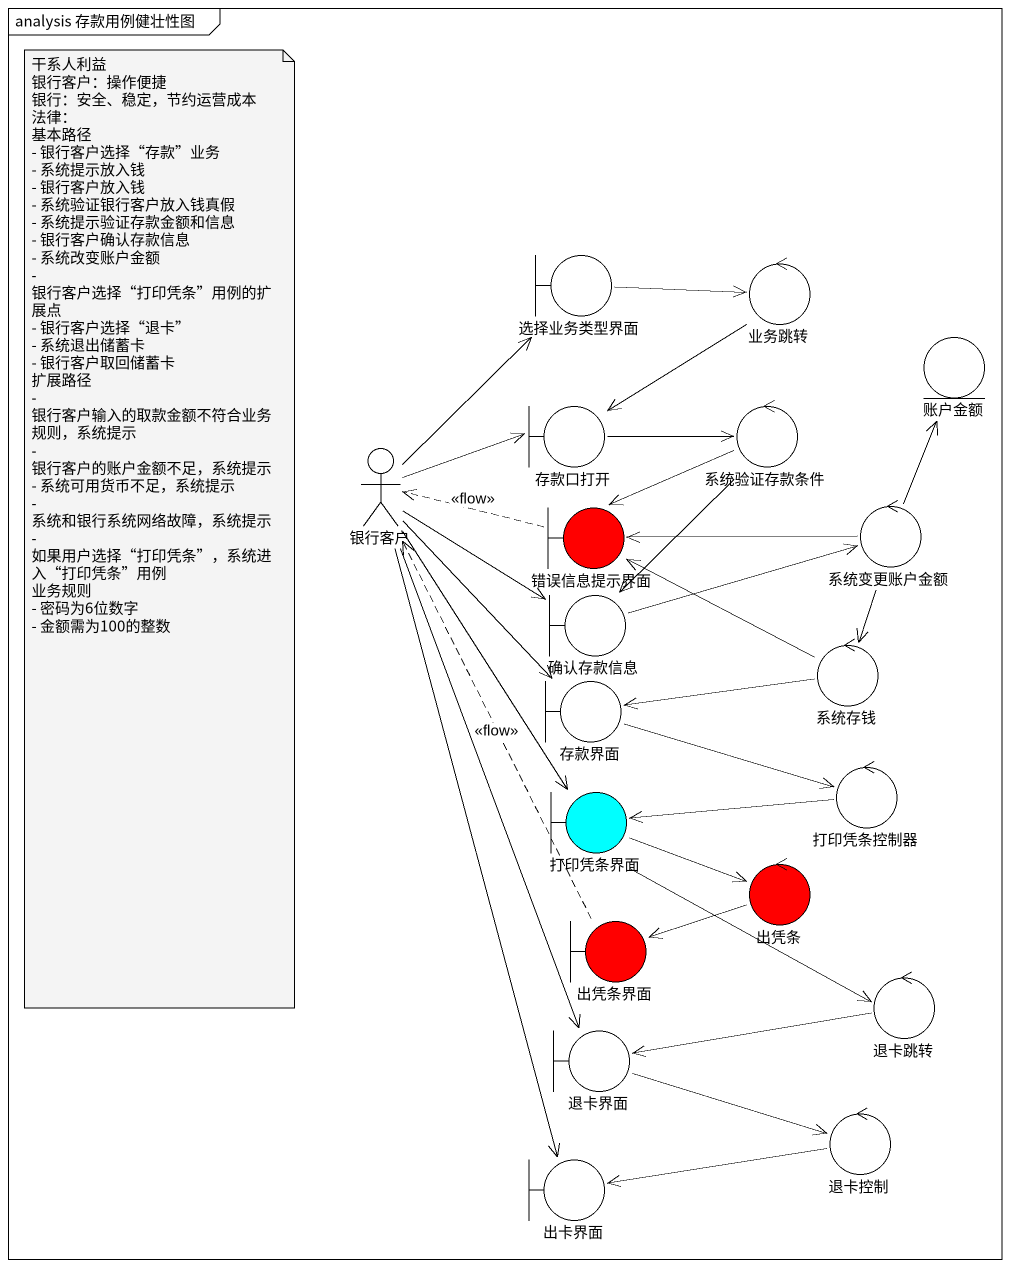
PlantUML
@startuml
mainframe analysis 存款用例健壮性图
boundary 选择业务类型界面
control 业务跳转
entity 账户金额
actor 银行客户
boundary 存款口打开
control 系统验证存款条件
boundary 错误信息提示界面 #FF0000
control 系统变更账户金额
boundary 确认存款信息
boundary 存款界面
control 系统存钱
control 打印凭条控制器
boundary 打印凭条界面 #00FFFF
control 出凭条 #FF0000
boundary 出凭条界面 #FF0000
control 退卡跳转
boundary 退卡界面
control 退卡控制
boundary 出卡界面
选择业务类型界面 -right-> 业务跳转
业务跳转 --> 存款口打开
银行客户 -up-> 选择业务类型界面
银行客户 -right-> 存款口打开
银行客户 -right-> 确认存款信息
银行客户 --> 存款界面
银行客户 --> 打印凭条界面
银行客户 --> 退卡界面
银行客户 --> 出卡界面
存款口打开 -right-> 系统验证存款条件
系统验证存款条件 -left-> 错误信息提示界面
系统验证存款条件 --> 确认存款信息
错误信息提示界面 .left.> 银行客户 : <<flow>>
系统变更账户金额 -up-> 账户金额
系统变更账户金额 -left-> 错误信息提示界面
系统变更账户金额 --> 系统存钱
确认存款信息 -right-> 系统变更账户金额
存款界面 -right-> 打印凭条控制器
系统存钱 -left-> 错误信息提示界面
系统存钱 -left-> 存款界面
打印凭条控制器 -left-> 打印凭条界面
打印凭条界面 -right-> 出凭条
打印凭条界面 --> 退卡跳转
出凭条 -left-> 出凭条界面
出凭条界面 .up.> 银行客户 : <<flow>>
退卡跳转 -left-> 退卡界面
退卡界面 -right-> 退卡控制
退卡控制 -left-> 出卡界面
note as N1
  干系人利益
  银行客户：操作便捷
  银行：安全、稳定，节约运营成本
  法律：
  基本路径
  - 银行客户选择“存款”业务
  - 系统提示放入钱
  - 银行客户放入钱
  - 系统验证银行客户放入钱真假
  - 系统提示验证存款金额和信息
  - 银行客户确认存款信息
  - 系统改变账户金额
  - 银行客户选择“打印凭条”用例的扩展点
  - 银行客户选择“退卡”
  - 系统退出储蓄卡
  - 银行客户取回储蓄卡
  扩展路径
  - 银行客户输入的取款金额不符合业务规则，系统提示
  - 银行客户的账户金额不足，系统提示
  - 系统可用货币不足，系统提示
  - 系统和银行系统网络故障，系统提示
  - 如果用户选择“打印凭条”，系统进入“打印凭条”用例
  业务规则
  - 密码为6位数字
  - 金额需为100的整数
end note
@enduml
